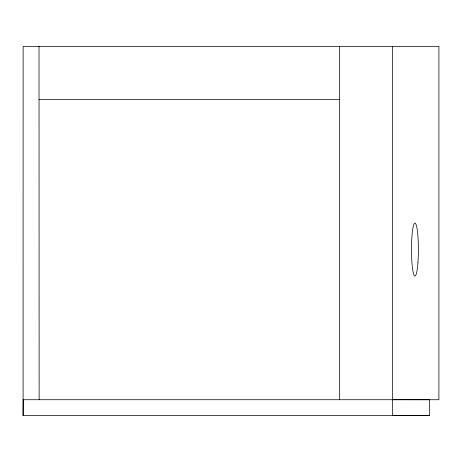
<?xml version="1.0" encoding="UTF-8"?>
<svg xmlns="http://www.w3.org/2000/svg" width="462" height="462" viewBox="0 0 462 462"><rect width="100%" height="100%" fill="white"/><g stroke="black" fill="none" stroke-linecap="round" stroke-linejoin="round"><path stroke-width="0.69" d="M392.377 399.699L429.464 399.728L429.464 415.633L23.1 415.633L23.117 46.367L438.9 46.367L438.9 399.728L23.117 399.728M23.233 399.699L23.1 415.633M39.137 399.699L39.016 46.367M39.016 99.37L339.749 99.37M429.464 415.633L392.377 415.604L392.377 46.367M339.374 46.367L339.374 399.728M417.931 262.803A26.501 3.459 -90 0 0 414.934 223.048A26.501 3.459 -90 0 0 411.942 262.803A26.501 3.459 -90 0 0 417.931 262.803"/></g></svg>
